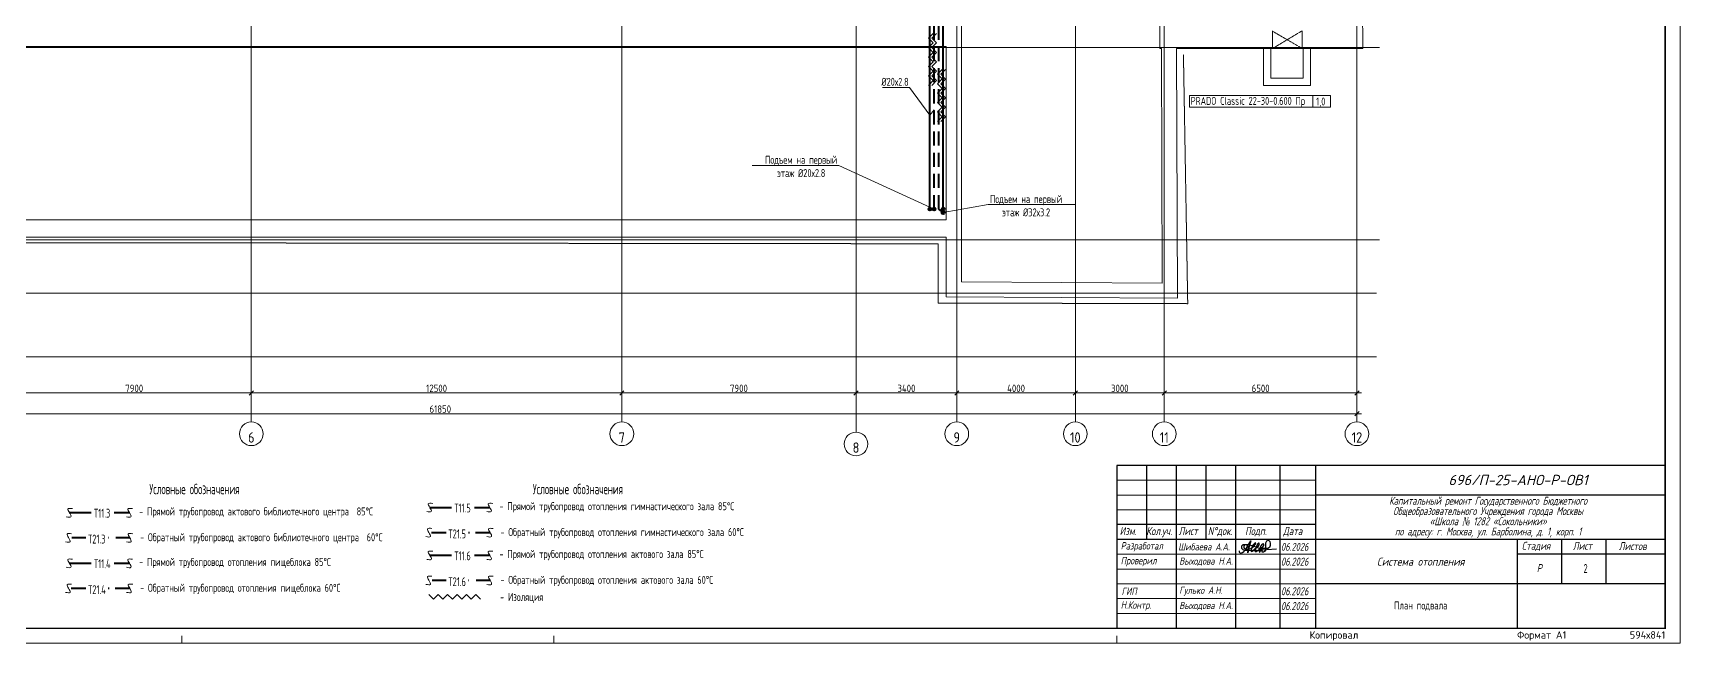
# Model space of a CAD drawing. Header units: millimetres. Extents: x -3929 to 624051, y 52832 to 514950.
# Drawn here: x 183430 to 238998, y 52832 to 73435 of the extents above; entities that cross this region are included whole.
import ezdxf
from ezdxf import colors
from ezdxf.entities.mleader import LeaderData, LeaderLine
from ezdxf.enums import TextEntityAlignment as Align
from ezdxf.math import Vec2, Vec3

# ---------------------------------------------------------------- set-up
doc = ezdxf.new("R2010")
doc.units = ezdxf.units.MM
for name, pattern in [('ADSK_Линия сетки', [25, 20, -2.5, 0, -2.5]), ('ADSK_Штриховая_ш2 п1', [3, 2, -1]), ('ADSK_Штриховая_ш3 п1_5', [4.5, 3, -1.5]), ('ADSK_Штрихпунктирная 2 точки_ш15 п1_5 п1_5 п1_5', [19.5, 15, -1.5, 0, -1.5, 0, -1.5]), ('GOST2.303 4', [7, 5, -2, 0]), ('Hidden', [7.14375, 4.7625, -2.38125])]:
    doc.linetypes.add(name, pattern=pattern)
for name, color, linetype in [('9_Форматы', 7, 'Continuous'), ('ПРИБОРЫ', 3, 'Continuous'), ('статистика приборов', 252, 'Continuous'), ('стояки', 7, 'Continuous'), ('т21.4', 142, 'Continuous')]:
    doc.layers.add(name, color=color, linetype=linetype)
doc.layers.add('9_Форматы надписи', color=7, linetype='Continuous', plot=False)
for name, color, linetype, lineweight in [('_надписи ОВ', 7, 'Continuous', 20), ('Shtamp', 7, 'Continuous', 35), ('АР-ШТАМП', 7, 'Continuous', 15), ('ОВ-ИЗОЛЯЦИЯ', 7, 'Continuous', 25), ('ОВ-рамка', 7, 'Continuous', 30), ('ОВ-ТЕКСТ', 7, 'Continuous', 25), ('Оси', 253, 'Continuous', 9), ('Размеры', 7, 'Continuous', 9), ('Стены несущие', 7, 'Continuous', 30), ('ТЕКСТ', 252, 'Continuous', 13)]:
    doc.layers.add(name, color=color, linetype=linetype, lineweight=lineweight)
doc.layers.add('Линии', color=7, linetype='Continuous', lineweight=9, true_color=0x00a600)
for name, color, linetype, true_color in [('Подпись', 7, 'Continuous', 0x082cf7), ('т11.1', 1, 'Continuous', 0xff0000), ('т11.3', 7, 'Continuous', 0xb82e00), ('т11.4', 7, 'Continuous', 0xd600d6), ('т11.5', 7, 'Continuous', 0x750000), ('т21.1', 5, 'Continuous', 0x0000ff), ('т21.3', 7, 'Continuous', 0x005c45), ('т21.5', 7, 'Continuous', 0x000061)]:
    doc.layers.add(name, color=color, linetype=linetype, true_color=true_color)
doc.styles.add('GOST Common', font='GOST_Common.ttf', dxfattribs={"width": 0.9, "height": 350})
doc.styles.add('GOST Common_1', font='GOST_Common.ttf', dxfattribs={"width": 0.9, "height": 250})
doc.styles.add('ГОСТ', font='isocpeur.ttf', dxfattribs={"width": 0.8, "height": 250})
doc.styles.add('М2', font='isocpeui.ttf', dxfattribs={"width": 0.8})
doc.styles.add('РАЗМЕРНЫЙ', font='simplex.shx', dxfattribs={"width": 0.6, "oblique": 15})
doc.styles.add('СТИЛЬ', font='simplex.shx', dxfattribs={"width": 0.65})
doc.dimstyles.new('ADSK_Основной_2_5_мм', dxfattribs={"dimscale": 304.8, "dimtxt": 251.428749, "dimasz": 0.463911, "dimexe": 0.492126, "dimexo": 0.492126, "dimgap": 0.098425, "dimtad": 1, "dimrnd": 0.01, "dimdsep": 46, "dimtxsty": 'GOST Common_1', "dimblk1": 'OBLIQUE', "dimblk2": 'OBLIQUE', "dimsah": 1, "dimcen": 0.09, "dimdle": 0.492126, "dimazin": 2, "dimtfac": 1, "dimtdec": 4, "dimtix": 1, "dimtmove": 0, "dimatfit": 3, "dimfxl": 1, "dimtvp": 1, "dimtolj": 1, "dimtzin": 0, "dimlwd": 20, "dimlwe": 20, "dimarcsym": 2})

# ---------------------------------------------------------------- blocks, each defined once
blk = doc.blocks.new('Ось сетки - Круг_Ø8 мм-8258-План подвала')
at = {"layer": 'Оси', "lineweight": 20}
for start, end in [(360, 180), (180, 360)]:
    blk.add_arc((0, 0), 4, start, end, dxfattribs=at)
blk = doc.blocks.new('_Oblique')
at = {"color": 0, "linetype": 'ByBlock', "lineweight": -2}
blk.add_line((-0.5, -0.5), (0.5, 0.5), dxfattribs=at)
blk = doc.blocks.new('*D2913')
at = {"layer": 'Defpoints', "color": 0, "lineweight": 40, "transparency": 16777216}
for p in [(182898, 61378), (190798, 61378), (190798, 61278)]:
    blk.add_point(p, dxfattribs=at)
at = {"layer": 'Размеры', "color": 0, "lineweight": 20, "transparency": 16777216}
for p, q in [((182748, 61278), (190948, 61278)), ((182898, 61228), (182898, 61128)), ((190798, 61228), (190798, 61128))]:
    blk.add_line(p, q, dxfattribs=at)
at = {"layer": 'Размеры', "color": 0, "lineweight": 20, "transparency": 16777216, "xscale": 141.4, "yscale": 141.4, "zscale": 141.4, "rotation": 180}
blk.add_blockref('_Oblique', (182898, 61278), dxfattribs=at)
at = {"layer": 'Размеры', "color": 0, "lineweight": 20, "transparency": 16777216, "xscale": 141.4, "yscale": 141.4, "zscale": 141.4}
blk.add_blockref('_Oblique', (190798, 61278), dxfattribs=at)
at = {"layer": 'Размеры', "color": 0, "lineweight": 5, "transparency": 16777216, "insert": (186848, 61433), "char_height": 250, "width": 756.84, "attachment_point": 5, "style": 'GOST Common_1'}
blk.add_mtext('\\A1;7900', dxfattribs=at)
blk = doc.blocks.new('*D2914')
at = {"layer": 'Defpoints', "color": 0, "lineweight": 40, "transparency": 16777216}
for p in [(190798, 61378), (203298, 61378), (203298, 61278)]:
    blk.add_point(p, dxfattribs=at)
at = {"layer": 'Размеры', "color": 0, "lineweight": 20, "transparency": 16777216}
for p, q in [((190648, 61278), (203448, 61278)), ((190798, 61228), (190798, 61128)), ((203298, 61228), (203298, 61128))]:
    blk.add_line(p, q, dxfattribs=at)
at = {"layer": 'Размеры', "color": 0, "lineweight": 20, "transparency": 16777216, "xscale": 141.4, "yscale": 141.4, "zscale": 141.4, "rotation": 180}
blk.add_blockref('_Oblique', (190798, 61278), dxfattribs=at)
at = {"layer": 'Размеры', "color": 0, "lineweight": 20, "transparency": 16777216, "xscale": 141.4, "yscale": 141.4, "zscale": 141.4}
blk.add_blockref('_Oblique', (203298, 61278), dxfattribs=at)
at = {"layer": 'Размеры', "color": 0, "lineweight": 5, "transparency": 16777216, "insert": (197048, 61433), "char_height": 250, "width": 889.8, "attachment_point": 5, "style": 'GOST Common_1'}
blk.add_mtext('\\A1;12500', dxfattribs=at)
blk = doc.blocks.new('*D2904')
at = {"layer": 'Defpoints', "color": 0, "lineweight": 40, "transparency": 16777216}
for p in [(203298, 61378), (211198, 61378), (211198, 61278)]:
    blk.add_point(p, dxfattribs=at)
at = {"layer": 'Размеры', "color": 0, "lineweight": 20, "transparency": 16777216}
for p, q in [((203148, 61278), (211348, 61278)), ((203298, 61228), (203298, 61128)), ((211198, 61228), (211198, 61128))]:
    blk.add_line(p, q, dxfattribs=at)
at = {"layer": 'Размеры', "color": 0, "lineweight": 20, "transparency": 16777216, "xscale": 141.4, "yscale": 141.4, "zscale": 141.4, "rotation": 180}
blk.add_blockref('_Oblique', (203298, 61278), dxfattribs=at)
at = {"layer": 'Размеры', "color": 0, "lineweight": 20, "transparency": 16777216, "xscale": 141.4, "yscale": 141.4, "zscale": 141.4}
blk.add_blockref('_Oblique', (211198, 61278), dxfattribs=at)
at = {"layer": 'Размеры', "color": 0, "lineweight": 5, "transparency": 16777216, "insert": (207248, 61433), "char_height": 250, "width": 756.84, "attachment_point": 5, "style": 'GOST Common_1'}
blk.add_mtext('\\A1;7900', dxfattribs=at)
blk = doc.blocks.new('*D2905')
at = {"layer": 'Defpoints', "color": 0, "lineweight": 40, "transparency": 16777216}
for p in [(211198, 61378), (214598, 61378), (214598, 61278)]:
    blk.add_point(p, dxfattribs=at)
at = {"layer": 'Размеры', "color": 0, "lineweight": 20, "transparency": 16777216}
for p, q in [((211048, 61278), (214748, 61278)), ((211198, 61228), (211198, 61128)), ((214598, 61228), (214598, 61128))]:
    blk.add_line(p, q, dxfattribs=at)
at = {"layer": 'Размеры', "color": 0, "lineweight": 20, "transparency": 16777216, "xscale": 141.4, "yscale": 141.4, "zscale": 141.4, "rotation": 180}
blk.add_blockref('_Oblique', (211198, 61278), dxfattribs=at)
at = {"layer": 'Размеры', "color": 0, "lineweight": 20, "transparency": 16777216, "xscale": 141.4, "yscale": 141.4, "zscale": 141.4}
blk.add_blockref('_Oblique', (214598, 61278), dxfattribs=at)
at = {"layer": 'Размеры', "color": 0, "lineweight": 5, "transparency": 16777216, "insert": (212898, 61433), "char_height": 250, "width": 782.41, "attachment_point": 5, "style": 'GOST Common_1'}
blk.add_mtext('\\A1;3400', dxfattribs=at)
blk = doc.blocks.new('*D2906')
at = {"layer": 'Defpoints', "color": 0, "lineweight": 40, "transparency": 16777216}
for p in [(214598, 61378), (218598, 61378), (218598, 61278)]:
    blk.add_point(p, dxfattribs=at)
at = {"layer": 'Размеры', "color": 0, "lineweight": 20, "transparency": 16777216}
for p, q in [((214448, 61278), (218748, 61278)), ((214598, 61228), (214598, 61128)), ((218598, 61228), (218598, 61128))]:
    blk.add_line(p, q, dxfattribs=at)
at = {"layer": 'Размеры', "color": 0, "lineweight": 20, "transparency": 16777216, "xscale": 141.4, "yscale": 141.4, "zscale": 141.4, "rotation": 180}
blk.add_blockref('_Oblique', (214598, 61278), dxfattribs=at)
at = {"layer": 'Размеры', "color": 0, "lineweight": 20, "transparency": 16777216, "xscale": 141.4, "yscale": 141.4, "zscale": 141.4}
blk.add_blockref('_Oblique', (218598, 61278), dxfattribs=at)
at = {"layer": 'Размеры', "color": 0, "lineweight": 5, "transparency": 16777216, "insert": (216598, 61433), "char_height": 250, "width": 782.41, "attachment_point": 5, "style": 'GOST Common_1'}
blk.add_mtext('\\A1;4000', dxfattribs=at)
blk = doc.blocks.new('*D2907')
at = {"layer": 'Defpoints', "color": 0, "lineweight": 40, "transparency": 16777216}
for p in [(218598, 61378), (221598, 61378), (221598, 61278)]:
    blk.add_point(p, dxfattribs=at)
at = {"layer": 'Размеры', "color": 0, "lineweight": 20, "transparency": 16777216}
for p, q in [((218448, 61278), (221748, 61278)), ((218598, 61228), (218598, 61128)), ((221598, 61228), (221598, 61128))]:
    blk.add_line(p, q, dxfattribs=at)
at = {"layer": 'Размеры', "color": 0, "lineweight": 20, "transparency": 16777216, "xscale": 141.4, "yscale": 141.4, "zscale": 141.4, "rotation": 180}
blk.add_blockref('_Oblique', (218598, 61278), dxfattribs=at)
at = {"layer": 'Размеры', "color": 0, "lineweight": 20, "transparency": 16777216, "xscale": 141.4, "yscale": 141.4, "zscale": 141.4}
blk.add_blockref('_Oblique', (221598, 61278), dxfattribs=at)
at = {"layer": 'Размеры', "color": 0, "lineweight": 5, "transparency": 16777216, "insert": (220098, 61433), "char_height": 250, "width": 756.84, "attachment_point": 5, "style": 'GOST Common_1'}
blk.add_mtext('\\A1;3000', dxfattribs=at)
blk = doc.blocks.new('*D2908')
at = {"layer": 'Defpoints', "color": 0, "lineweight": 40, "transparency": 16777216}
for p in [(221598, 61378), (228098, 61378), (228098, 61278)]:
    blk.add_point(p, dxfattribs=at)
at = {"layer": 'Размеры', "color": 0, "lineweight": 20, "transparency": 16777216}
for p, q in [((221448, 61278), (228248, 61278)), ((221598, 61228), (221598, 61128)), ((228098, 61228), (228098, 61128))]:
    blk.add_line(p, q, dxfattribs=at)
at = {"layer": 'Размеры', "color": 0, "lineweight": 20, "transparency": 16777216, "xscale": 141.4, "yscale": 141.4, "zscale": 141.4, "rotation": 180}
blk.add_blockref('_Oblique', (221598, 61278), dxfattribs=at)
at = {"layer": 'Размеры', "color": 0, "lineweight": 20, "transparency": 16777216, "xscale": 141.4, "yscale": 141.4, "zscale": 141.4}
blk.add_blockref('_Oblique', (228098, 61278), dxfattribs=at)
at = {"layer": 'Размеры', "color": 0, "lineweight": 5, "transparency": 16777216, "insert": (224848, 61433), "char_height": 250, "width": 756.84, "attachment_point": 5, "style": 'GOST Common_1'}
blk.add_mtext('\\A1;6500', dxfattribs=at)
blk = doc.blocks.new('*D2915')
at = {"layer": 'Defpoints', "color": 0, "lineweight": 40, "transparency": 16777216}
for p in [(166248, 60678), (228098, 60678), (228098, 60578)]:
    blk.add_point(p, dxfattribs=at)
at = {"layer": 'Размеры', "color": 0, "lineweight": 20, "transparency": 16777216}
for p, q in [((166098, 60578), (228248, 60578)), ((166248, 60528), (166248, 60428)), ((228098, 60528), (228098, 60428))]:
    blk.add_line(p, q, dxfattribs=at)
at = {"layer": 'Размеры', "color": 0, "lineweight": 20, "transparency": 16777216, "xscale": 141.4, "yscale": 141.4, "zscale": 141.4, "rotation": 180}
blk.add_blockref('_Oblique', (166248, 60578), dxfattribs=at)
at = {"layer": 'Размеры', "color": 0, "lineweight": 20, "transparency": 16777216, "xscale": 141.4, "yscale": 141.4, "zscale": 141.4}
blk.add_blockref('_Oblique', (228098, 60578), dxfattribs=at)
at = {"layer": 'Размеры', "color": 0, "lineweight": 5, "transparency": 16777216, "insert": (197173, 60733), "char_height": 250, "width": 889.8, "attachment_point": 5, "style": 'GOST Common_1'}
blk.add_mtext('\\A1;61850', dxfattribs=at)
blk = doc.blocks.new('*U2998')
at = {"layer": '9_Форматы', "color": 7, "linetype": 'Continuous', "lineweight": 9, "ltscale": 100}
blk.add_lwpolyline([(5, -5), (5, 589), (-836, 589), (-836, -5)], close=True, dxfattribs=at)
at = {"layer": '9_Форматы', "color": 7, "linetype": 'Continuous', "lineweight": 9, "ltscale": 100, "const_width": 0.5}
blk.add_lwpolyline([(0, 0), (0, 584), (-816, 584), (-816, 0)], close=True, dxfattribs=at)
at = {"layer": '9_Форматы', "color": 7, "linetype": 'Continuous', "lineweight": 15, "ltscale": 100}
for points in [[(-500.5, -5), (-500.5, -2.5)], [(-375, -5), (-375, -2.5)], [(-185, -5), (-185, -2.5)]]:
    blk.add_lwpolyline(points, dxfattribs=at)
at = {"layer": '9_Форматы', "color": 7, "style": 'ГОСТ'}
for s, p in [('Копировал', (-120, -1)), ('Формат А1', (-50, -1))]:
    blk.add_text(s, height=2.5, dxfattribs=at).set_placement(p, align=Align.TOP_LEFT)
at = {"layer": '9_Форматы надписи', "color": 7, "style": 'ГОСТ'}
blk.add_text('594х841', height=2.5, dxfattribs=at).set_placement((0, -3.5), align=Align.RIGHT)
blk = doc.blocks.new('Штамп 22-РД-Б1-Р1-ОВ.1')
at = {"layer": 'АР-ШТАМП', "lineweight": 30, "transparency": 33554687}
blk.add_lwpolyline([(-18500, 0), (0, 0), (0, 5500), (-18500, 5500)], close=True, dxfattribs=at)
for points in [[(-17500, 5500), (-17500, 3000)], [(-16500, 5500), (-16500, 0)], [(-15500, 5500), (-15500, 3000)], [(-14500, 5500), (-14500, 0)], [(-13000, 5500), (-13000, 0)], [(-11800, 5500), (-11800, 0)], [(0, 4500), (-11800, 4500), (-11800, 4500)], [(-11800, 3500), (-18500, 3500)], [(-11800, 3000), (-18500, 3000)], [(0, 3000), (-11800, 3000), (-11800, 3000)], [(-5000, 3000), (-5000, 0)], [(-3500, 3000), (-3500, 1500)], [(-2000, 3000), (-2000, 1500)], [(0, 2500), (-5000, 2500)], [(0, 1500), (-11800, 1500), (-11800, 1500)]]:
    blk.add_lwpolyline(points, dxfattribs=at)
at = {"layer": 'АР-ШТАМП', "lineweight": 15, "transparency": 33554687}
for points in [[(-11800, 5000), (-18500, 5000)], [(-11800, 4500), (-18500, 4500)], [(-11800, 4000), (-18500, 4000)], [(-11800, 2500), (-18500, 2500)], [(-11800, 2000), (-18500, 2000)], [(-11800, 1500), (-18500, 1500)], [(-11800, 1000), (-18500, 1000)], [(-11800, 500), (-18500, 500)]]:
    blk.add_lwpolyline(points, dxfattribs=at)
at = {"layer": 'Подпись', "linetype": 'Continuous'}
blk.add_lwpolyline([(-14376, 2617), (-14374, 2584), (-14364, 2561), (-14345, 2542), (-14323, 2536), (-14290, 2542), (-14259, 2558), (-14218, 2591), (-14159, 2653), (-13975, 2948), (-14064, 2666), (-14079, 2550), (-14056, 2734), (-14097, 2794), (-14145, 2818), (-14193, 2822), (-14216, 2789), (-14218, 2743), (-14204, 2703), (-14168, 2687), (-14124, 2669), (-14055, 2667), (-14002, 2687), (-13951, 2714), (-13904, 2752), (-13865, 2785), (-13836, 2826), (-13816, 2848), (-13821, 2882), (-13851, 2878), (-13903, 2822), (-13932, 2759), (-13961, 2677), (-13973, 2612), (-13963, 2592), (-13936, 2606), (-13779, 2735), (-13708, 2794), (-13690, 2861), (-13710, 2878), (-13748, 2852), (-13814, 2727), (-13829, 2595), (-13802, 2591), (-13579, 2753), (-13546, 2800), (-13547, 2836), (-13570, 2852), (-13602, 2845), (-13648, 2785), (-13676, 2683), (-13694, 2578), (-13672, 2574), (-13650, 2610), (-13616, 2663), (-13575, 2705), (-13535, 2707), (-13509, 2709), (-13491, 2684), (-13495, 2623), (-13521, 2590), (-13555, 2566), (-13593, 2565), (-13600, 2579), (-13601, 2638), (-13584, 2696), (-13575, 2705), (-13509, 2709), (-13491, 2684), (-13479, 2701), (-13472, 2884), (-13436, 2950), (-13389, 2971), (-13345, 2931), (-13328, 2868), (-13326, 2790), (-13355, 2730), (-13410, 2696), (-13618, 2691), (-13719, 2710), (-13806, 2741), (-13867, 2763), (-13911, 2779), (-13977, 2793), (-14075, 2813), (-14248, 2815), (-14298, 2772), (-14295, 2705), (-14255, 2662), (-14202, 2639), (-13997, 2626), (-13852, 2624), (-13699, 2642), (-13442, 2665), (-13114, 2682)], dxfattribs=at)
at = {"layer": 'Shtamp', "color": 7, "ltscale": 33.333333, "style": 'М2'}
blk.add_text('696/П-25-АНО-Р-ОВ1', height=350, dxfattribs=at).set_placement((-7314, 4832))
at = {"layer": 'Shtamp', "ltscale": 33.333333, "style": 'М2', "width": 0.8}
for s, p in [('Изм.', (-18406, 3149)), ('Кол.уч.', (-17506, 3149)), ('Лист ', (-16417, 3149)), ('N°док.', (-15430, 3149)), ('Подп.', (-14174, 3149)), ('Дата', (-12892, 3149)), ('Cтадия', (-4844, 2649)), ('Лист ', (-3117, 2649)), ('Листов', (-1567, 2639)), ('Р', (-4334, 1896))]:
    blk.add_text(s, height=270, dxfattribs=at).set_placement(p)
at = {"layer": 'Shtamp', "color": 7, "ltscale": 33.333333, "style": 'М2', "width": 0.75}
for p in [(-12960, 2615), (-12960, 2115), (-12960, 1115), (-12960, 615)]:
    blk.add_text('06.2026', height=270, dxfattribs=at).set_placement(p)
at = {"layer": 'Shtamp', "ltscale": 33.333333, "char_height": 270, "attachment_point": 5, "line_spacing_factor": 0.768}
for s, insert, width, style in [('\\pxl1.18333,r1.7625,qc;Капитальный ремонт Государственного Бюджетного \\PОбщеобразовательного Учреждения города Москвы \\P«Школа {\\fTimes New Roman|b0|i0|c204|p18;№} 1282 «Сокольники» \\Pпо адресу: г. Москва, ул. Барболина, д. 1, корп. 1', (-5900, 3750), 11799.97, 'РАЗМЕРНЫЙ'), ('\\pxi1,sm0.75;{\\W0.9;\\C7;Система отопления}', (-8384, 2250), 6643.18, 'М2')]:
    blk.add_mtext(s, dxfattribs=dict(at, insert=insert, width=width, style=style))
at = {"layer": 'Shtamp', "color": 18, "ltscale": 100, "true_color": 0x000000, "width": 2000, "attachment_point": 4, "style": 'М2'}
for s, insert, char_height in [('\\pxi0.002,t0;{\\W0.8;\\C256; Разработал}', (-18500, 2750), 250), ('{\\W0.8;\\C256;Шибаева А.А.}', (-16429, 2752), 240), ('\\pxi0.002,t0;{\\W0.8;\\C256; Проверил}', (-18500, 2250), 250), ('\\pxi0.002,t0;{\\W0.8;\\C256;ГИП}', (-18339, 1250), 250), ('\\pxi0.002,t0;{\\W0.8;\\C256; Н.Контр.}', (-18500, 750), 250)]:
    blk.add_mtext(s, dxfattribs=dict(at, insert=insert, char_height=char_height))
at = {"layer": 'Shtamp', "color": 1, "ltscale": 100, "true_color": 0xff0000, "char_height": 240, "width": 2000, "attachment_point": 4, "style": 'М2'}
for s, insert in [('{\\C256;Выходова Н.А.}', (-16393, 2250)), ('{\\C256;Гулько А.Н.}', (-16393, 1250)), ('{\\C256;Выходова Н.А.}', (-16393, 750))]:
    blk.add_mtext(s, dxfattribs=dict(at, insert=insert))
blk = doc.blocks.new('подвал')
at = {"layer": 'Линии', "color": 8, "linetype": 'ADSK_Штриховая_ш3 п1_5', "lineweight": 5}
for p, q in [((415991.372, -336706.192), (415991.372, -337306.192)), ((415991.372, -337306.192), (416991.372, -336706.192)), ((416991.372, -337306.192), (415991.372, -336725.341)), ((416991.372, -337306.192), (416991.372, -336706.192)), ((415991.372, -337306.192), (416991.372, -337306.192))]:
    blk.add_line(p, q, dxfattribs=at)
at = {"layer": 'Линии', "color": 8, "linetype": 'ADSK_Штрихпунктирная 2 точки_ш15 п1_5 п1_5 п1_5', "lineweight": 5}
for p, q in [((413127.919, -345923.09), (412983.06, -337506.192)), ((371425.223, -343861.189), (404711.975, -343900.528)), ((404711.975, -343900.528), (404711.975, -345900.528)), ((404711.975, -345900.528), (413127.919, -345923.09))]:
    blk.add_line(p, q, dxfattribs=at)
at = {"layer": 'Оси', "color": 8, "linetype": 'ADSK_Линия сетки', "lineweight": 5}
for p, q in [((381536.62, -349917.118), (381536.62, -301342.622)), ((394036.62, -349917.118), (394036.62, -301342.622)), ((409336.62, -349917.118), (409336.62, -301342.622)), ((412336.62, -349917.118), (412336.62, -301342.622)), ((418836.62, -349917.118), (418836.62, -301342.622)), ((401936.62, -350261.303), (401936.62, -323140.454)), ((405336.62, -349917.118), (405336.62, -323799.303)), ((353372.326, -337270.621), (419602.055, -337270.621)), ((353372.326, -343770.621), (419602.055, -343770.621)), ((353372.326, -345570.621), (419491.907, -345570.621)), ((353372.326, -347720.621), (419491.907, -347720.621))]:
    blk.add_line(p, q, dxfattribs=at)
at = {"layer": 'Стены несущие', "color": 8, "lineweight": 5}
for p, q in [((412169.37, -333309.18), (412183.928, -337306.192)), ((405493.788, -345181.657), (405493.788, -333552.741)), ((419031.461, -337306.192), (419020.101, -335908.767)), ((371135.189, -337240.412), (404983.788, -337240.412)), ((404983.788, -337240.412), (404983.788, -343087.389)), ((412183.928, -337306.192), (412243.285, -337306.192)), ((412243.285, -337306.192), (412267.418, -345229.087)), ((412753.287, -337306.192), (419031.461, -337306.192)), ((412778.985, -345742.681), (412753.287, -337306.192)), ((415682.055, -337306.192), (415682.055, -338560.08)), ((415932.055, -338310.08), (415932.055, -337306.192)), ((417022.055, -337306.192), (417022.055, -338310.08)), ((417272.055, -338560.08), (417272.055, -337306.192)), ((417022.055, -338310.08), (415932.055, -338310.08)), ((415682.055, -338560.08), (417272.055, -338560.08)), ((404983.788, -343087.389), (371135.189, -343087.389)), ((371135.189, -343677.389), (404983.788, -343677.389)), ((404983.788, -343677.389), (404983.788, -345688.098)), ((412267.418, -345229.087), (405493.788, -345181.657)), ((404983.788, -345688.098), (412778.985, -345742.681))]:
    blk.add_line(p, q, dxfattribs=at)
at = {"layer": 'Оси', "color": 8, "lineweight": 5, "xscale": 99.99999999999993, "yscale": 99.99999999999993, "zscale": 99.99999999999993}
for p in [(381536.62, -350317.118), (394036.62, -350317.118), (405336.62, -350317.118), (409336.62, -350317.118), (412336.62, -350317.118), (418836.62, -350317.118), (401936.62, -350661.303)]:
    blk.add_blockref('Ось сетки - Круг_Ø8 мм-8258-План подвала', p, dxfattribs=at)
at = {"layer": 'Оси', "color": 8, "lineweight": 5, "char_height": 350, "attachment_point": 5, "line_spacing_factor": 1.022766, "style": 'GOST Common'}
for s, insert, width in [('\\pxqc,t0.25714,0.51429,0.77143,1.02857,1.28571,1.54286,1.8,2.05714,2.31429,2.57143,2.82857,3.08571,3.34286,3.6,3.85714,4.11429,4.37143,4.62857,4.88571,5.14286,5.4,5.65714,5.91429,6.17143,6.42857,6.68571,6.94286,7.2,7.45714,7.71429,7.97143,8.22857;{6}', (381535.789, -350440.022), 232.2), ('\\pxqc,t0.25714,0.51429,0.77143,1.02857,1.28571,1.54286,1.8,2.05714,2.31429,2.57143,2.82857,3.08571,3.34286,3.6,3.85714,4.11429,4.37143,4.62857,4.88571,5.14286,5.4,5.65714,5.91429,6.17143,6.42857,6.68571,6.94286,7.2,7.45714,7.71429,7.97143,8.22857;{7}', (394035.789, -350440.022), 232.2), ('\\pxqc,t0.25714,0.51429,0.77143,1.02857,1.28571,1.54286,1.8,2.05714,2.31429,2.57143,2.82857,3.08571,3.34286,3.6,3.85714,4.11429,4.37143,4.62857,4.88571,5.14286,5.4,5.65714,5.91429,6.17143,6.42857,6.68571,6.94286,7.2,7.45714,7.71429,7.97143,8.22857;{8}', (401935.789, -350784.208), 232.2), ('\\pxqc,t0.25714,0.51429,0.77143,1.02857,1.28571,1.54286,1.8,2.05714,2.31429,2.57143,2.82857,3.08571,3.34286,3.6,3.85714,4.11429,4.37143,4.62857,4.88571,5.14286,5.4,5.65714,5.91429,6.17143,6.42857,6.68571,6.94286,7.2,7.45714,7.71429,7.97143,8.22857;{9}', (405335.789, -350440.022), 232.2), ('\\pxqc,t0.25714,0.51429,0.77143,1.02857,1.28571,1.54286,1.8,2.05714,2.31429,2.57143,2.82857,3.08571,3.34286,3.6,3.85714,4.11429,4.37143,4.62857,4.88571,5.14286,5.4,5.65714,5.91429,6.17143,6.42857,6.68571,6.94286,7.2,7.45714,7.71429,7.97143,8.22857;{10}', (409335.789, -350440.022), 387), ('\\pxqc,t0.25714,0.51429,0.77143,1.02857,1.28571,1.54286,1.8,2.05714,2.31429,2.57143,2.82857,3.08571,3.34286,3.6,3.85714,4.11429,4.37143,4.62857,4.88571,5.14286,5.4,5.65714,5.91429,6.17143,6.42857,6.68571,6.94286,7.2,7.45714,7.71429,7.97143,8.22857;{11}', (412335.789, -350440.022), 315.9), ('\\pxqc,t0.25714,0.51429,0.77143,1.02857,1.28571,1.54286,1.8,2.05714,2.31429,2.57143,2.82857,3.08571,3.34286,3.6,3.85714,4.11429,4.37143,4.62857,4.88571,5.14286,5.4,5.65714,5.91429,6.17143,6.42857,6.68571,6.94286,7.2,7.45714,7.71429,7.97143,8.22857;{12}', (418835.789, -350440.022), 387)]:
    blk.add_mtext(s, dxfattribs=dict(at, insert=insert, width=width))
at = {"layer": 'Размеры', "color": 8, "lineweight": 5}
for base, p1, p2, override, picture, middle in [((381536.62, -348937.178), (373636.62, -348837.193), (381536.62, -348837.193), {"dimpost": '<>', "dimfxl": 7900}, '*D2913', (377586.62, -348782.178)), ((394036.62, -348937.178), (381536.62, -348837.193), (394036.62, -348837.193), {"dimpost": '<>', "dimfxl": 12500}, '*D2914', (387786.62, -348782.178)), ((401936.62, -348937.178), (394036.62, -348837.193), (401936.62, -348837.193), {"dimpost": '<>', "dimfxl": 7900}, '*D2904', (397986.62, -348782.178)), ((405336.62, -348937.178), (401936.62, -348837.193), (405336.62, -348837.193), {"dimpost": '<>', "dimfxl": 3400}, '*D2905', (403636.62, -348782.178)), ((409336.62, -348937.178), (405336.62, -348837.193), (409336.62, -348837.193), {"dimpost": '<>', "dimfxl": 4000}, '*D2906', (407336.62, -348782.178)), ((412336.62, -348937.178), (409336.62, -348837.193), (412336.62, -348837.193), {"dimpost": '<>', "dimfxl": 3000}, '*D2907', (410836.62, -348782.178)), ((418836.62, -348937.178), (412336.62, -348837.193), (418836.62, -348837.193), {"dimpost": '<>', "dimfxl": 6500}, '*D2908', (415586.62, -348782.178)), ((418836.62, -349637.178), (356986.62, -349537.193), (418836.62, -349537.193), {"dimpost": '<>', "dimfxl": 61850}, '*D2915', (387911.62, -349482.178))]:
    dim = blk.add_linear_dim(base=base, p1=p1, p2=p2, dimstyle='ADSK_Основной_2_5_мм', override=override, dxfattribs=at)
    dim.commit()
    dim.dimension.update_dxf_attribs({"geometry": picture, "text_midpoint": middle, "insert": (190738.98, -410215.433)})

msp = doc.modelspace()

# ---------------------------------------------------------------- hatches: boundary and pattern name
at = {"layer": 'т11.1', "lineweight": 40}
h = msp.add_hatch(color=233, dxfattribs=at)
h.dxf.hatch_style = 1
h.paths.add_polyline_path([(213637.241, 67484.585, 1), (213737.241, 67484.585, 1)])
h = msp.add_hatch(color=256, dxfattribs=at)
h.dxf.hatch_style = 1
h.paths.add_polyline_path([(214087.241, 67484.585, 1), (214187.241, 67484.585, 1)])
at = {"layer": 'т21.1', "linetype": 'ADSK_Штриховая_ш2 п1', "lineweight": 40, "ltscale": 50, "true_color": 0x5e67af}
h = msp.add_hatch(color=165, dxfattribs=at)
h.dxf.hatch_style = 1
h.paths.add_polyline_path([(213787.241, 67484.585, 1), (213887.241, 67484.585, 1)])
at = {"layer": 'т21.1', "linetype": 'ADSK_Штриховая_ш2 п1', "lineweight": 40, "ltscale": 50}
h = msp.add_hatch(color=256, dxfattribs=at)
h.dxf.hatch_style = 1
h.paths.add_polyline_path([(214087.241, 67366.105, 1), (214187.241, 67366.105, 1)])

# ---------------------------------------------------------------- linework, layer by layer
at = {"layer": '_надписи ОВ', "ltscale": 10}
for points in [[(184556.811, 57097.085), (184710.994, 57097.188), (184659.18, 57236.956), (184609.824, 57359.139), (184760.528, 57371.305)], [(186581.591, 57096.713), (186735.775, 57096.815), (186683.96, 57236.584), (186634.605, 57358.766), (186785.308, 57370.932)], [(196713.604, 57272.767), (196867.788, 57272.87), (196815.974, 57412.639), (196766.618, 57534.821), (196917.322, 57546.987)], [(198738.385, 57272.395), (198892.568, 57272.498), (198840.754, 57412.266), (198791.398, 57534.449), (198942.102, 57546.615)], [(196686.604, 56427.379), (196840.788, 56427.482), (196788.974, 56567.251), (196739.618, 56689.433), (196890.322, 56701.599)], [(198747.998, 56427.005), (198902.182, 56427.107), (198850.368, 56566.876), (198801.012, 56689.058), (198951.716, 56701.224)], [(184529.811, 56251.697), (184683.994, 56251.799), (184632.18, 56391.568), (184582.824, 56513.75), (184733.528, 56525.917)], [(186591.205, 56251.322), (186745.388, 56251.425), (186693.574, 56391.194), (186644.218, 56513.376), (186794.922, 56525.542)], [(184556.811, 55390.52), (184710.994, 55390.622), (184659.18, 55530.391), (184609.824, 55652.573), (184760.528, 55664.739)], [(186581.591, 55390.147), (186735.775, 55390.25), (186683.96, 55530.018), (186634.605, 55652.201), (186785.308, 55664.367)], [(196713.604, 55658.579), (196867.788, 55658.682), (196815.974, 55798.451), (196766.618, 55920.633), (196917.322, 55932.799)], [(198738.385, 55658.207), (198892.568, 55658.309), (198840.754, 55798.078), (198791.398, 55920.26), (198942.102, 55932.427)], [(196686.604, 54813.191), (196840.788, 54813.294), (196788.974, 54953.062), (196739.618, 55075.245), (196890.322, 55087.411)], [(198747.998, 54812.817), (198902.182, 54812.919), (198850.368, 54952.688), (198801.012, 55074.87), (198951.716, 55087.036)], [(184529.811, 54545.131), (184683.994, 54545.234), (184632.18, 54685.003), (184582.824, 54807.185), (184733.528, 54819.351)], [(186591.205, 54544.757), (186745.388, 54544.859), (186693.574, 54684.628), (186644.218, 54806.81), (186794.922, 54818.977)]]:
    msp.add_spline(points, degree=3, dxfattribs=at)
at = {"layer": 'ОВ-ИЗОЛЯЦИЯ', "color": 7, "linetype": 'ByBlock'}
for points in [[(213801.849, 73414.227), (213642.75, 73255.128), (213801.849, 73096.029), (213642.75, 72936.93), (213801.849, 72777.831), (213642.75, 72618.732), (213801.849, 72459.633), (213642.75, 72300.534), (213801.849, 72141.435), (213642.75, 71982.336), (213801.849, 71823.236), (213642.75, 71664.137)], [(213916.79, 73414.078), (213757.691, 73254.979), (213916.79, 73095.88), (213757.691, 72936.781), (213916.79, 72777.682), (213757.691, 72618.583), (213916.79, 72459.484), (213757.691, 72300.385), (213916.79, 72141.286), (213757.691, 71982.187), (213916.79, 71823.088), (213757.691, 71663.989)], [(214101.849, 72196.721), (213942.75, 72037.622), (214101.849, 71878.523), (213942.75, 71719.424), (214101.849, 71560.325), (213942.75, 71401.226), (214101.849, 71242.127), (213942.75, 71083.028), (214101.849, 70923.929), (213942.75, 70764.83), (214101.849, 70605.731), (213942.75, 70446.632)], [(214216.79, 72196.573), (214057.691, 72037.474), (214216.79, 71878.375), (214057.691, 71719.276), (214216.79, 71560.177), (214057.691, 71401.078), (214216.79, 71241.979), (214057.691, 71082.88), (214216.79, 70923.781), (214057.691, 70764.682), (214216.79, 70605.583), (214057.691, 70446.484)], [(196784.466, 54477.448), (196943.565, 54318.349), (197102.664, 54477.448), (197261.763, 54318.349), (197420.862, 54477.448), (197579.961, 54318.349), (197739.06, 54477.448), (197898.159, 54318.349), (198057.258, 54477.448), (198216.357, 54318.349), (198375.456, 54477.448), (198534.555, 54318.349)]]:
    msp.add_lwpolyline(points, dxfattribs=at)
at = {"layer": 'ПРИБОРЫ', "color": 7, "lineweight": 15}
for p, q in [((222446.653, 71322.555), (227206.273, 71322.555)), ((222446.653, 71322.555), (227206.273, 71322.555)), ((222446.653, 71322.555), (222446.653, 70922.555)), ((226606.273, 71322.555), (226606.273, 70922.555)), ((227206.273, 71322.555), (227206.273, 70922.555)), ((222446.653, 70922.555), (227206.273, 70922.555))]:
    msp.add_line(p, q, dxfattribs=at)
at = {"layer": 'т11.1', "color": 233, "lineweight": 40}
for p, q in [((213687.241, 67484.585), (213687.241, 78992.115)), ((197554.058, 55789.254), (196811.779, 55789.385)), ((198846.173, 55789.011), (198332.206, 55789.125))]:
    msp.add_line(p, q, dxfattribs=at)
at = {"layer": 'т11.1', "lineweight": 40}
msp.add_line((214137.241, 67484.585), (214137.241, 74177.203), dxfattribs=at)
at = {"layer": 'т11.1', "color": 233, "lineweight": 40}
msp.add_circle((213687.241, 67484.585), 50, dxfattribs=at)
at = {"layer": 'т11.1', "lineweight": 40}
msp.add_circle((214137.241, 67484.585), 50, dxfattribs=at)
at = {"layer": 'т11.3', "lineweight": 40}
for p, q in [((185397.265, 57227.76), (184654.986, 57227.891)), ((186689.38, 57227.516), (186175.413, 57227.63))]:
    msp.add_line(p, q, dxfattribs=at)
at = {"layer": 'т11.4', "lineweight": 40}
for p, q in [((185397.265, 55521.194), (184654.986, 55521.325)), ((186689.38, 55520.951), (186175.413, 55521.065))]:
    msp.add_line(p, q, dxfattribs=at)
at = {"layer": 'т11.5', "lineweight": 40}
for p, q in [((197554.058, 57403.442), (196811.779, 57403.573)), ((198846.173, 57403.199), (198332.206, 57403.313))]:
    msp.add_line(p, q, dxfattribs=at)
at = {"layer": 'т21.1', "color": 165, "linetype": 'Hidden', "lineweight": 40, "ltscale": 100, "true_color": 0x5e67af}
for p, q in [((213837.241, 67484.585), (213837.241, 78842.115)), ((197372.332, 54943.867), (196794.393, 54943.995)), ((198855.787, 54943.62), (198128.957, 54943.9))]:
    msp.add_line(p, q, dxfattribs=at)
at = {"layer": 'т21.1', "linetype": 'Hidden', "lineweight": 40, "ltscale": 100}
for p, q in [((213987.241, 67484.585), (213987.241, 74027.203)), ((214137.241, 67366.105), (213987.241, 67484.585))]:
    msp.add_line(p, q, dxfattribs=at)
at = {"layer": 'т21.1', "color": 165, "lineweight": 40, "ltscale": 50, "true_color": 0x5e67af}
msp.add_circle((213837.241, 67484.585), 50, dxfattribs=at)
at = {"layer": 'т21.1', "lineweight": 40, "ltscale": 50}
msp.add_circle((214137.241, 67366.105), 50, dxfattribs=at)
at = {"layer": 'т21.3', "linetype": 'Hidden', "lineweight": 40, "ltscale": 100}
for p, q in [((185215.539, 56382.372), (184637.6, 56382.501)), ((186698.994, 56382.126), (185972.163, 56382.405))]:
    msp.add_line(p, q, dxfattribs=at)
at = {"layer": 'т21.4', "linetype": 'GOST2.303 4', "lineweight": 40, "ltscale": 100}
for p, q in [((185215.539, 54675.807), (184637.6, 54675.935)), ((186698.994, 54675.561), (185972.163, 54675.84))]:
    msp.add_line(p, q, dxfattribs=at)
at = {"layer": 'т21.5', "linetype": 'GOST2.303 4', "lineweight": 40, "ltscale": 100}
for p, q in [((197372.332, 56558.055), (196794.393, 56558.183)), ((198855.787, 56557.808), (198128.957, 56558.088))]:
    msp.add_line(p, q, dxfattribs=at)

# ---------------------------------------------------------------- block references
at = {"transparency": 33554687}
msp.add_blockref('Штамп 22-РД-Б1-Р1-ОВ.1', (238498.26, 53331.692), dxfattribs=at)
at = {"layer": 'ОВ-рамка', "ltscale": 100, "transparency": 33554687, "xscale": 100, "yscale": 100, "zscale": 100}
msp.add_blockref('*U2998', (238498.26, 53331.692), dxfattribs=at)
at = {"layer": 'стояки', "color": 5, "lineweight": 40}
msp.add_blockref('подвал', (-190738.98, 410215.433), dxfattribs=at)

# ---------------------------------------------------------------- texts
at = {"layer": '_надписи ОВ', "ltscale": 10, "style": 'СТИЛЬ', "width": 0.6}
for s, height, p in [('Условные обозначения', 350, (187358.491, 57857.311)), ('Условные обозначения', 350, (200293.519, 57857.311)), ('- Прямой трубопровод актового библиотечного центра  85%%DС', 270, (187012.113, 57142.679)), ('- Прямой трубопровод отопления гимнастического зала 85%%DС', 270, (199168.906, 57318.362)), ('- Обратный трубопровод отопления гимнастического зала 60%%DС', 270, (199202.151, 56445.331)), ('- Обратный трубопровод актового библиотечного центра  60%%DС', 270, (187045.358, 56269.649)), ('- Прямой трубопровод отопления пищеблока 85%%DС', 270, (187012.113, 55436.114)), ('- Прямой трубопровод отопления актового зала 85%%DС', 270, (199168.906, 55704.173)), ('- Обратный трубопровод отопления актового зала 60%%DС', 270, (199202.151, 54831.143)), ('- Обратный трубопровод отопления пищеблока 60%%DС', 270, (187045.358, 54563.083)), (' - Изоляция', 270, (199062.064, 54253.785))]:
    msp.add_text(s, height=height, dxfattribs=at).set_placement(p)
at = {"layer": '_надписи ОВ', "ltscale": 10, "char_height": 300, "width": 16480.02357, "attachment_point": 1, "line_spacing_factor": 0.7, "style": 'СТИЛЬ'}
for s, insert in [('Т11.3', (185488.68, 57366.905)), ('Т11.5', (197645.473, 57542.587)), ('Т21.3 ', (185289.58, 56492.935)), ('Т21.5 ', (197446.373, 56668.618)), ('Т11.4', (185488.68, 55660.339)), ('Т11.6', (197645.473, 55928.399)), ('Т21.6 ', (197446.373, 55054.43)), ('Т21.4 ', (185289.58, 54786.37))]:
    msp.add_mtext(s, dxfattribs=dict(at, insert=insert))
at = {"layer": 'статистика приборов', "color": 7, "style": 'СТИЛЬ', "width": 0.6}
msp.add_text('PRADO Classic 22-30-0.600 Пр      ', height=270, dxfattribs=at).set_placement((222489.63, 71004.408))
at = {"layer": 'статистика приборов', "color": 7, "style": 'СТИЛЬ', "width": 0.7}
msp.add_text('1,0', height=270, dxfattribs=at).set_placement((226877.339, 70983.006), align=Align.CENTER)
at = {"layer": 'ТЕКСТ', "transparency": 33554687, "attachment_point": 5, "style": 'СТИЛЬ'}
for s, insert, char_height, width in [('\\pxi1,sm0.75;{\\C7;2}', (235661.248, 55350.417), 300, 6768.52482), ('\\pxi1,sm0.75;{\\C7;План подвала}', (230114.01, 54081.69), 270, 6535.64473)]:
    msp.add_mtext(s, dxfattribs=dict(at, insert=insert, char_height=char_height, width=width))

# ---------------------------------------------------------------- leaders
at = {"layer": 'ОВ-ТЕКСТ', "color": 7}
ml = msp.add_multileader_mtext('Standard', dxfattribs=at)
ml.set_content('\\A1;%%C20х2.8', color=7, style='СТИЛЬ')
ml.set_leader_properties(color=7, lineweight=18)
ml.build(insert=Vec2(0, 0))
ml.multileader.update_dxf_attribs({"text_left_attachment_type": 6, "text_right_attachment_type": 6, "dogleg_length": 0.36, "arrow_head_size": 0.126})
ctx = ml.context
ctx.base_point, ctx.char_height, ctx.arrow_head_size, ctx.landing_gap_size, ctx.plane_origin = Vec3(212028.617, 71594.316), 270, 0.126, 0.063, Vec3(214024.759, 70644.75)
ctx.left_attachment, ctx.right_attachment, ctx.text_align_type = 6, 6, 1
notes = []
notes.append((ctx, [(1, (1, 1, 0), (212998.423, 71594.316), (-1, 0), 0.252, [(1, [(213837.241, 70832.802), (213687.241, 70661.146)], 0, [])])]))
ctx.mtext.insert, ctx.mtext.width, ctx.mtext.alignment, ctx.mtext.flow_direction = Vec3(212513.394, 71918.316), 1404.14984, 2, 5
ml = msp.add_multileader_mtext('Standard', dxfattribs=at)
ml.set_content('\\A1;Подъем на первый этаж %%C20х2.8 ', color=7, style='СТИЛЬ')
ml.set_leader_properties(color=7, lineweight=18)
ml.build(insert=Vec2(0, 0))
ml.multileader.update_dxf_attribs({"text_left_attachment_type": 6, "text_right_attachment_type": 6, "dogleg_length": 0.36, "arrow_head_size": 0.126})
ctx = ml.context
ctx.base_point, ctx.char_height, ctx.arrow_head_size, ctx.landing_gap_size, ctx.plane_origin = Vec3(208073.247, 68962.406), 270, 0.126, 0.063, Vec3(226073.323, 60542.225)
ctx.left_attachment, ctx.right_attachment, ctx.text_align_type = 6, 6, 1
notes.append((ctx, [(1, (1, 1, 0), (210622.554, 68962.406), (-1, 0), 0.252, [(0, [(213687.241, 67484.585), (213837.241, 67484.585)], 0, [])])]))
ctx.mtext.insert, ctx.mtext.width, ctx.mtext.defined_height, ctx.mtext.alignment, ctx.mtext.flow_direction = Vec3(209347.774, 69286.406), 2900.40337, 1165.442, 2, 5
ml = msp.add_multileader_mtext('Standard', dxfattribs=at)
ml.set_content('\\A1;Подъем на первый этаж %%C32х3.2 ', color=7, style='СТИЛЬ')
ml.set_leader_properties(color=7, lineweight=18)
ml.build(insert=Vec2(0, 0))
ml.multileader.update_dxf_attribs({"text_left_attachment_type": 6, "text_right_attachment_type": 6, "dogleg_length": 0.36, "arrow_head_size": 0.126})
ctx = ml.context
ctx.base_point, ctx.char_height, ctx.arrow_head_size, ctx.landing_gap_size, ctx.plane_origin = Vec3(215660.423, 67637.031), 270, 0.126, 0.063, Vec3(226373.323, 60423.745)
ctx.left_attachment, ctx.right_attachment, ctx.text_align_type = 6, 6, 1
notes.append((ctx, [(0, (1, 1, 0), (215660.171, 67637.031), (1, 0), 0.252, [(0, [(214137.241, 67484.585), (214137.241, 67366.105)], 0, [])])]))
ctx.mtext.insert, ctx.mtext.width, ctx.mtext.defined_height, ctx.mtext.alignment, ctx.mtext.flow_direction = Vec3(216934.95, 67961.031), 2900.40337, 1165.442, 2, 5
for ctx, leaders in notes:
    for number, flags, end, landing, length, lines in leaders:
        leader = LeaderData()
        leader.index, (leader.has_last_leader_line, leader.has_dogleg_vector, leader.attachment_direction) = number, flags
        leader.last_leader_point, leader.dogleg_vector, leader.dogleg_length = Vec3(end), Vec3(landing), length
        for number, points, colour, breaks in lines:
            line = LeaderLine()
            line.index, line.vertices, line.color, line.breaks = number, Vec3.list(points), colors.encode_raw_color(colour), breaks
            leader.lines.append(line)
        ctx.leaders.append(leader)

doc.saveas('drawing.dxf')
